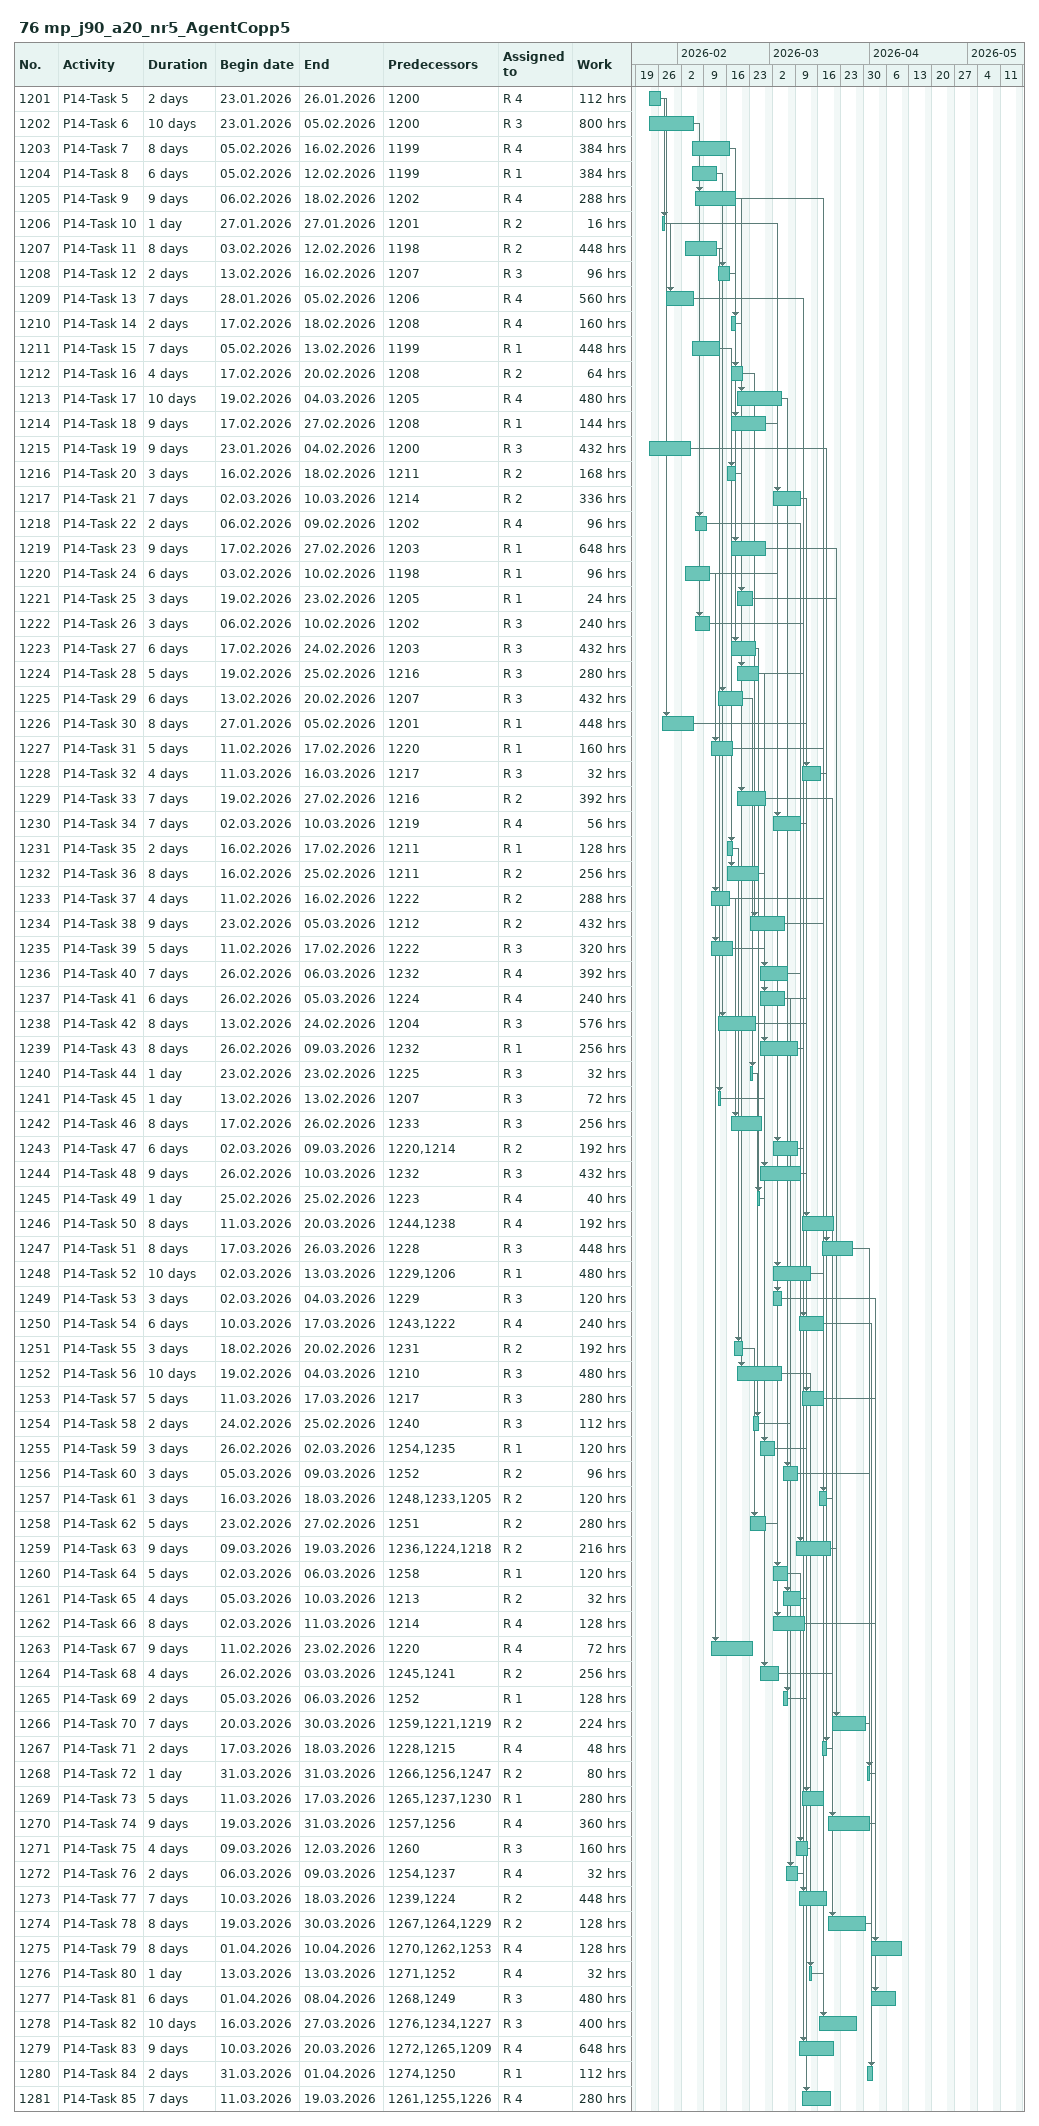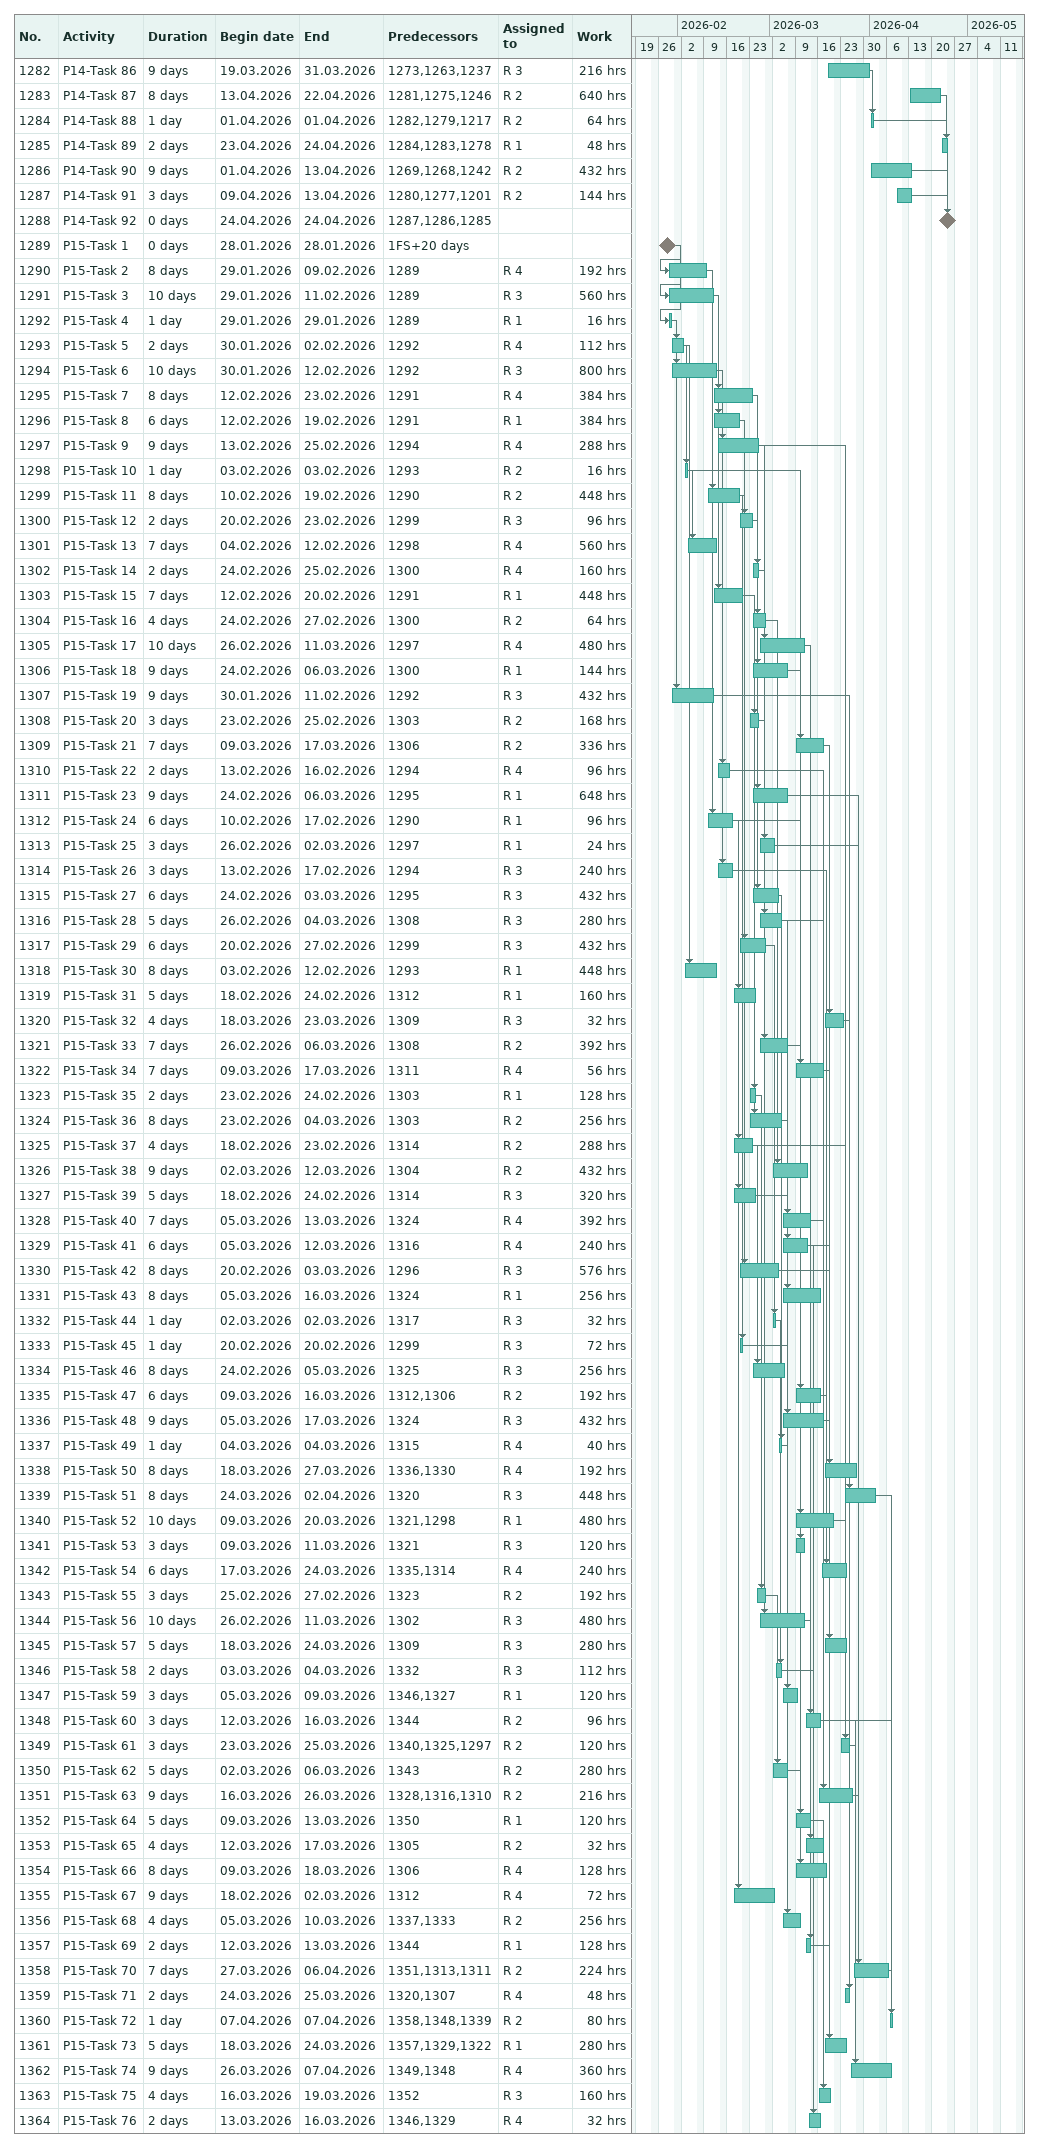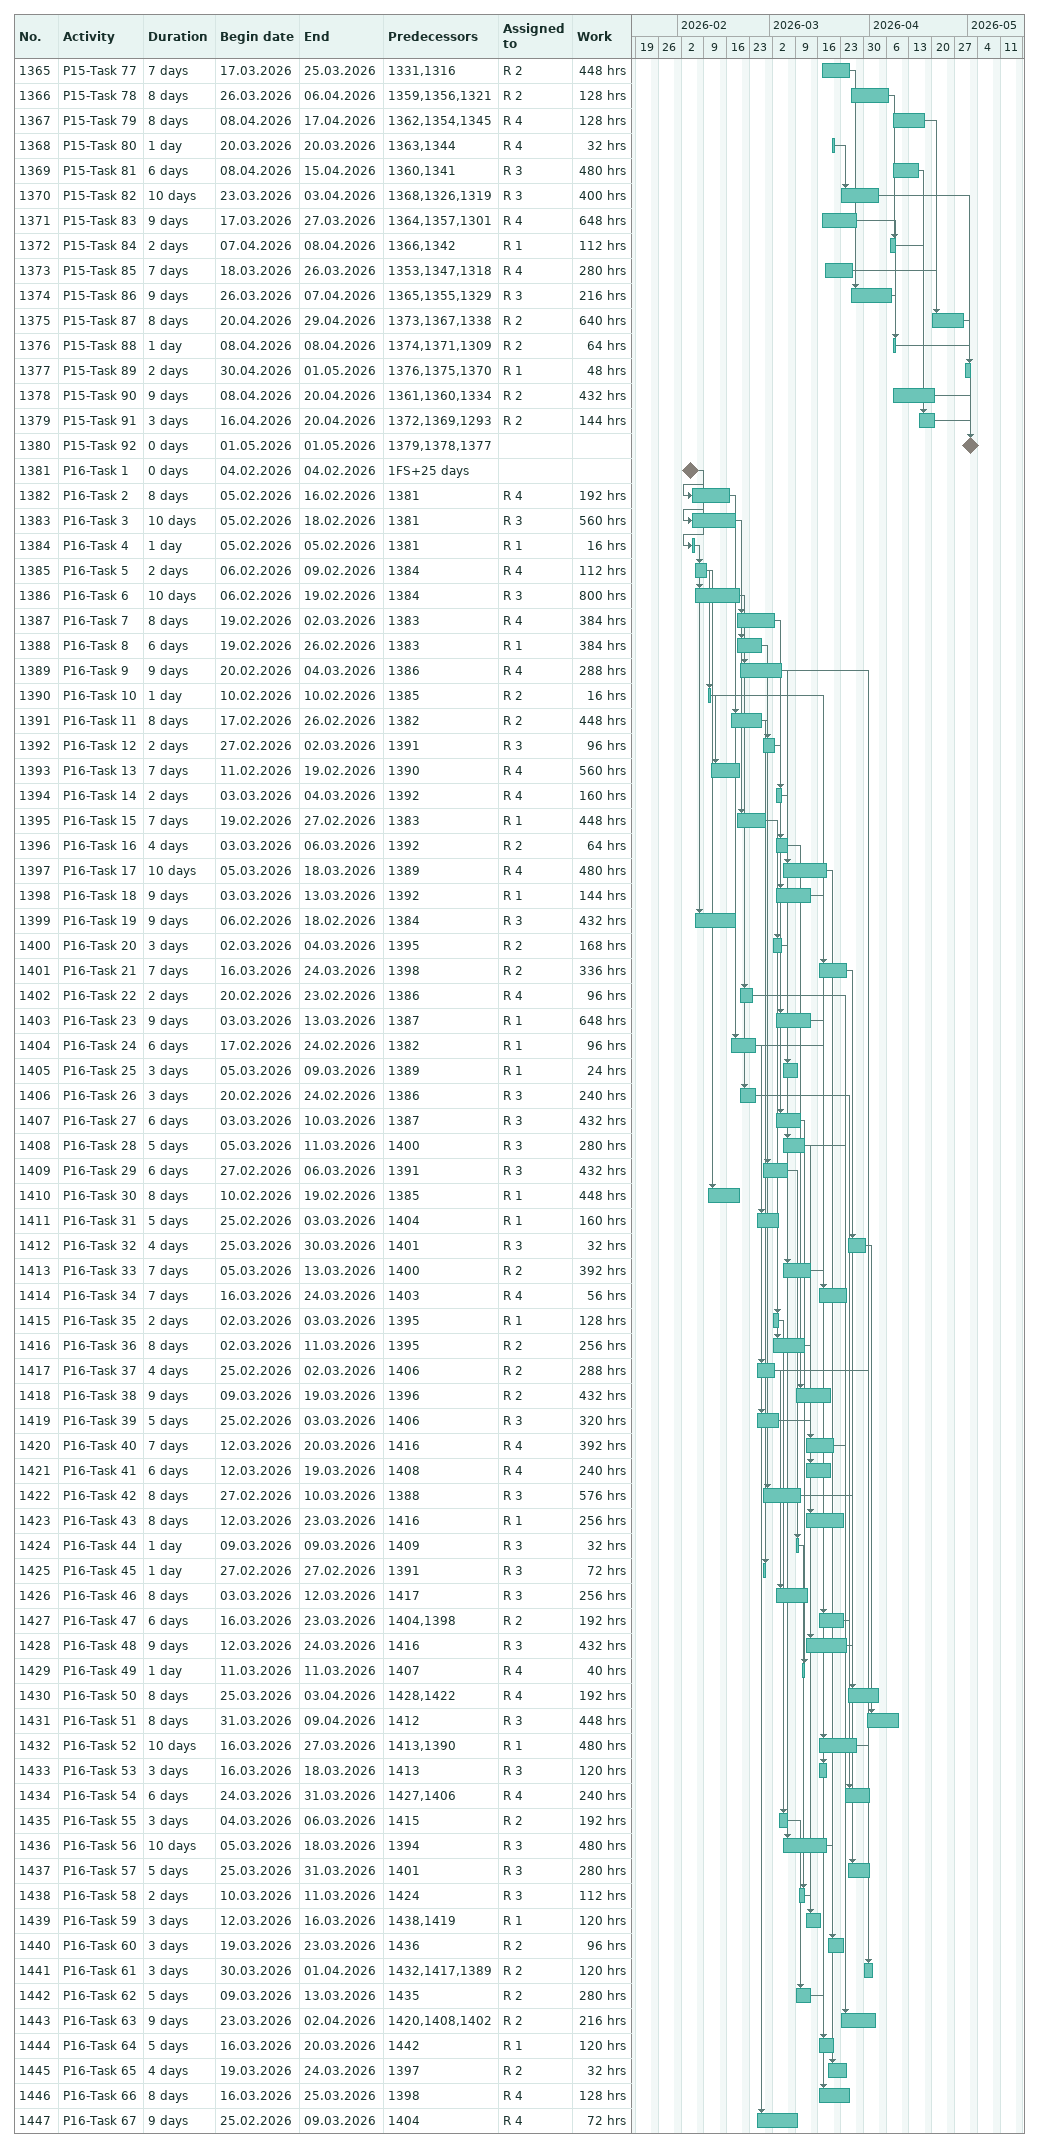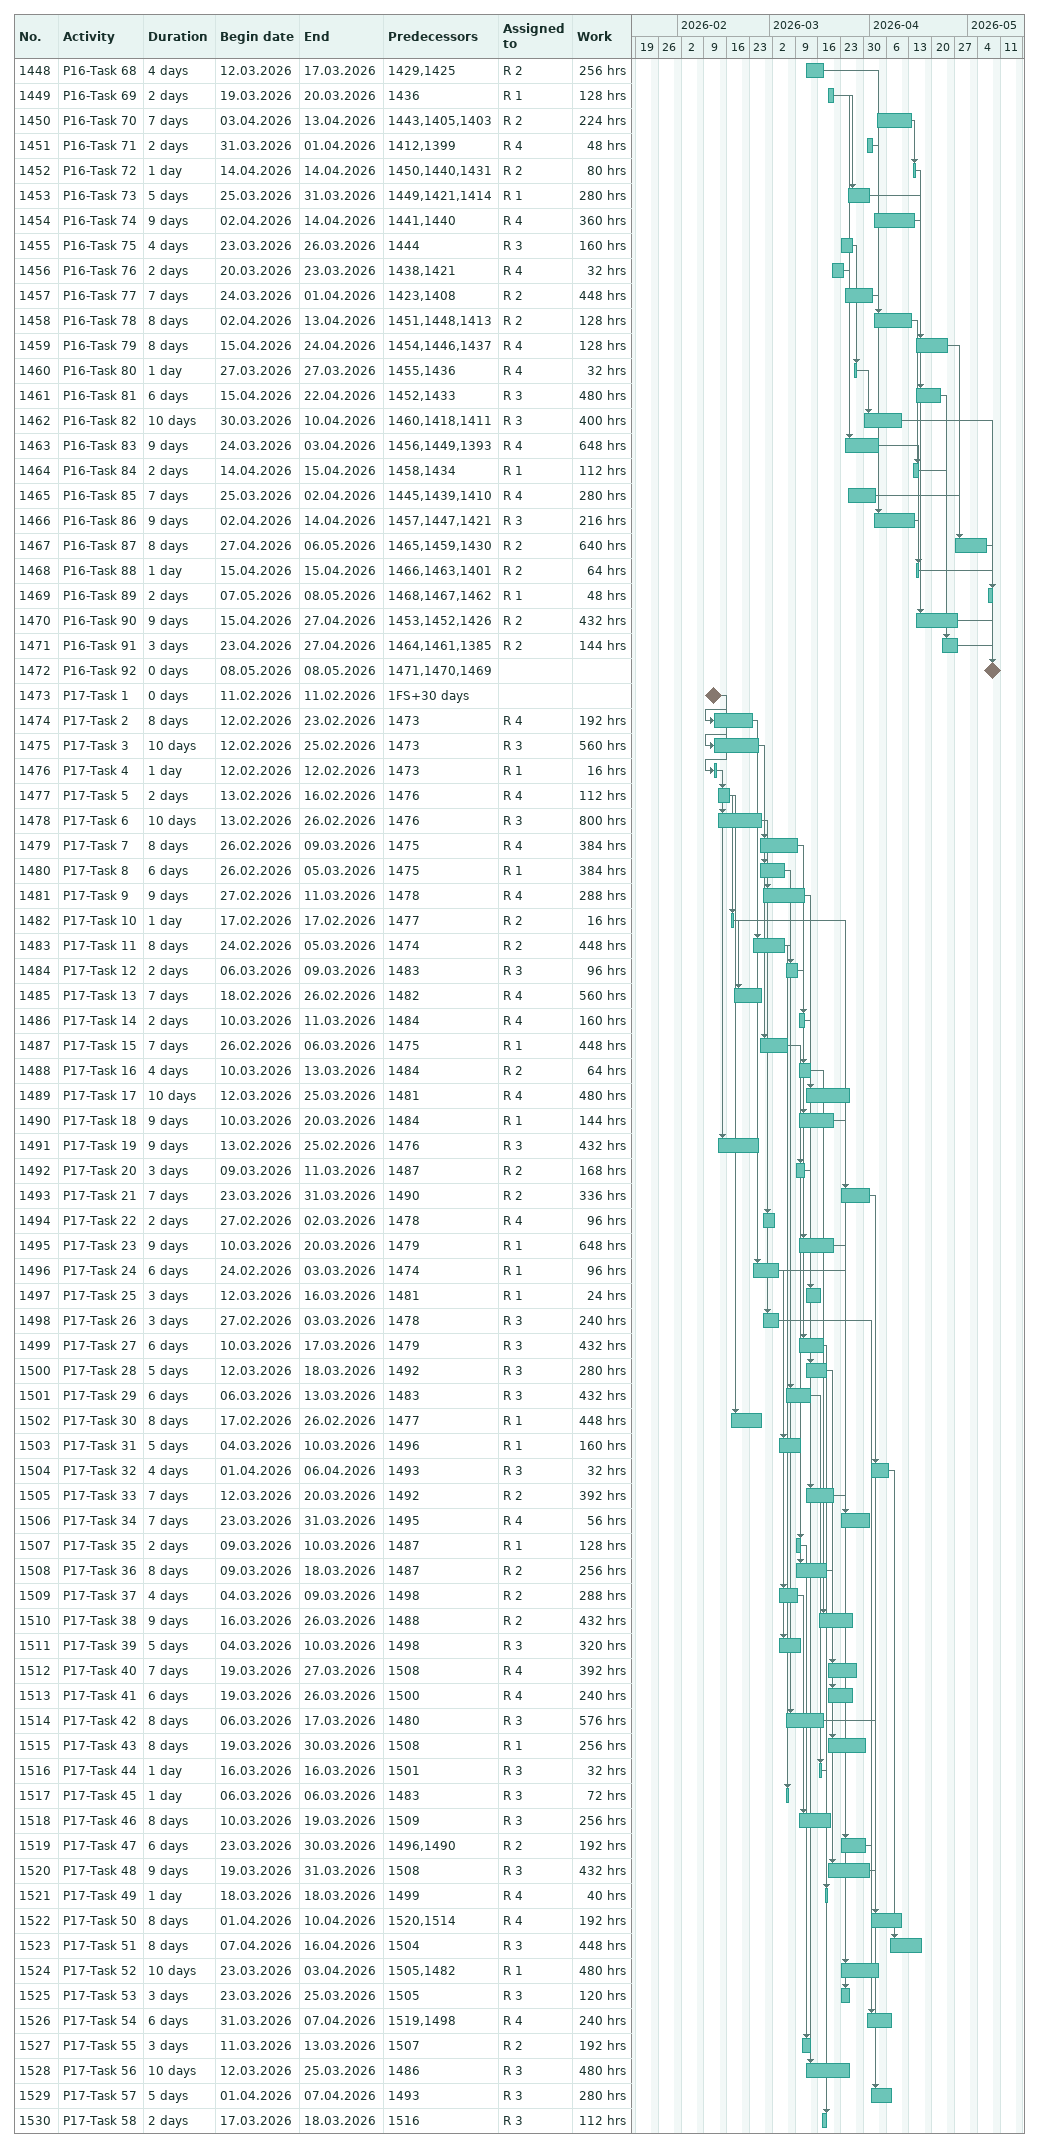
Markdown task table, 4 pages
76 mp_j90_a20_nr5_AgentCopp5

| ID | Task | Duration | Start | Finish | Predecessors | Resources | Work (h) |
|---|---|---|---|---|---|---|---|
| 1201 | P14-Task 5 | 2d | 2026-01-23 | 2026-01-26 | 1200 | R 4 | 112 |
| 1202 | P14-Task 6 | 10d | 2026-01-23 | 2026-02-05 | 1200 | R 3 | 800 |
| 1203 | P14-Task 7 | 8d | 2026-02-05 | 2026-02-16 | 1199 | R 4 | 384 |
| 1204 | P14-Task 8 | 6d | 2026-02-05 | 2026-02-12 | 1199 | R 1 | 384 |
| 1205 | P14-Task 9 | 9d | 2026-02-06 | 2026-02-18 | 1202 | R 4 | 288 |
| 1206 | P14-Task 10 | 1d | 2026-01-27 | 2026-01-27 | 1201 | R 2 | 16 |
| 1207 | P14-Task 11 | 8d | 2026-02-03 | 2026-02-12 | 1198 | R 2 | 448 |
| 1208 | P14-Task 12 | 2d | 2026-02-13 | 2026-02-16 | 1207 | R 3 | 96 |
| 1209 | P14-Task 13 | 7d | 2026-01-28 | 2026-02-05 | 1206 | R 4 | 560 |
| 1210 | P14-Task 14 | 2d | 2026-02-17 | 2026-02-18 | 1208 | R 4 | 160 |
| 1211 | P14-Task 15 | 7d | 2026-02-05 | 2026-02-13 | 1199 | R 1 | 448 |
| 1212 | P14-Task 16 | 4d | 2026-02-17 | 2026-02-20 | 1208 | R 2 | 64 |
| 1213 | P14-Task 17 | 10d | 2026-02-19 | 2026-03-04 | 1205 | R 4 | 480 |
| 1214 | P14-Task 18 | 9d | 2026-02-17 | 2026-02-27 | 1208 | R 1 | 144 |
| 1215 | P14-Task 19 | 9d | 2026-01-23 | 2026-02-04 | 1200 | R 3 | 432 |
| 1216 | P14-Task 20 | 3d | 2026-02-16 | 2026-02-18 | 1211 | R 2 | 168 |
| 1217 | P14-Task 21 | 7d | 2026-03-02 | 2026-03-10 | 1214 | R 2 | 336 |
| 1218 | P14-Task 22 | 2d | 2026-02-06 | 2026-02-09 | 1202 | R 4 | 96 |
| 1219 | P14-Task 23 | 9d | 2026-02-17 | 2026-02-27 | 1203 | R 1 | 648 |
| 1220 | P14-Task 24 | 6d | 2026-02-03 | 2026-02-10 | 1198 | R 1 | 96 |
| 1221 | P14-Task 25 | 3d | 2026-02-19 | 2026-02-23 | 1205 | R 1 | 24 |
| 1222 | P14-Task 26 | 3d | 2026-02-06 | 2026-02-10 | 1202 | R 3 | 240 |
| 1223 | P14-Task 27 | 6d | 2026-02-17 | 2026-02-24 | 1203 | R 3 | 432 |
| 1224 | P14-Task 28 | 5d | 2026-02-19 | 2026-02-25 | 1216 | R 3 | 280 |
| 1225 | P14-Task 29 | 6d | 2026-02-13 | 2026-02-20 | 1207 | R 3 | 432 |
| 1226 | P14-Task 30 | 8d | 2026-01-27 | 2026-02-05 | 1201 | R 1 | 448 |
| 1227 | P14-Task 31 | 5d | 2026-02-11 | 2026-02-17 | 1220 | R 1 | 160 |
| 1228 | P14-Task 32 | 4d | 2026-03-11 | 2026-03-16 | 1217 | R 3 | 32 |
| 1229 | P14-Task 33 | 7d | 2026-02-19 | 2026-02-27 | 1216 | R 2 | 392 |
| 1230 | P14-Task 34 | 7d | 2026-03-02 | 2026-03-10 | 1219 | R 4 | 56 |
| 1231 | P14-Task 35 | 2d | 2026-02-16 | 2026-02-17 | 1211 | R 1 | 128 |
| 1232 | P14-Task 36 | 8d | 2026-02-16 | 2026-02-25 | 1211 | R 2 | 256 |
| 1233 | P14-Task 37 | 4d | 2026-02-11 | 2026-02-16 | 1222 | R 2 | 288 |
| 1234 | P14-Task 38 | 9d | 2026-02-23 | 2026-03-05 | 1212 | R 2 | 432 |
| 1235 | P14-Task 39 | 5d | 2026-02-11 | 2026-02-17 | 1222 | R 3 | 320 |
| 1236 | P14-Task 40 | 7d | 2026-02-26 | 2026-03-06 | 1232 | R 4 | 392 |
| 1237 | P14-Task 41 | 6d | 2026-02-26 | 2026-03-05 | 1224 | R 4 | 240 |
| 1238 | P14-Task 42 | 8d | 2026-02-13 | 2026-02-24 | 1204 | R 3 | 576 |
| 1239 | P14-Task 43 | 8d | 2026-02-26 | 2026-03-09 | 1232 | R 1 | 256 |
| 1240 | P14-Task 44 | 1d | 2026-02-23 | 2026-02-23 | 1225 | R 3 | 32 |
| 1241 | P14-Task 45 | 1d | 2026-02-13 | 2026-02-13 | 1207 | R 3 | 72 |
| 1242 | P14-Task 46 | 8d | 2026-02-17 | 2026-02-26 | 1233 | R 3 | 256 |
| 1243 | P14-Task 47 | 6d | 2026-03-02 | 2026-03-09 | 1220, 1214 | R 2 | 192 |
| 1244 | P14-Task 48 | 9d | 2026-02-26 | 2026-03-10 | 1232 | R 3 | 432 |
| 1245 | P14-Task 49 | 1d | 2026-02-25 | 2026-02-25 | 1223 | R 4 | 40 |
| 1246 | P14-Task 50 | 8d | 2026-03-11 | 2026-03-20 | 1244, 1238 | R 4 | 192 |
| 1247 | P14-Task 51 | 8d | 2026-03-17 | 2026-03-26 | 1228 | R 3 | 448 |
| 1248 | P14-Task 52 | 10d | 2026-03-02 | 2026-03-13 | 1229, 1206 | R 1 | 480 |
| 1249 | P14-Task 53 | 3d | 2026-03-02 | 2026-03-04 | 1229 | R 3 | 120 |
| 1250 | P14-Task 54 | 6d | 2026-03-10 | 2026-03-17 | 1243, 1222 | R 4 | 240 |
| 1251 | P14-Task 55 | 3d | 2026-02-18 | 2026-02-20 | 1231 | R 2 | 192 |
| 1252 | P14-Task 56 | 10d | 2026-02-19 | 2026-03-04 | 1210 | R 3 | 480 |
| 1253 | P14-Task 57 | 5d | 2026-03-11 | 2026-03-17 | 1217 | R 3 | 280 |
| 1254 | P14-Task 58 | 2d | 2026-02-24 | 2026-02-25 | 1240 | R 3 | 112 |
| 1255 | P14-Task 59 | 3d | 2026-02-26 | 2026-03-02 | 1254, 1235 | R 1 | 120 |
| 1256 | P14-Task 60 | 3d | 2026-03-05 | 2026-03-09 | 1252 | R 2 | 96 |
| 1257 | P14-Task 61 | 3d | 2026-03-16 | 2026-03-18 | 1248, 1233, 1205 | R 2 | 120 |
| 1258 | P14-Task 62 | 5d | 2026-02-23 | 2026-02-27 | 1251 | R 2 | 280 |
| 1259 | P14-Task 63 | 9d | 2026-03-09 | 2026-03-19 | 1236, 1224, 1218 | R 2 | 216 |
| 1260 | P14-Task 64 | 5d | 2026-03-02 | 2026-03-06 | 1258 | R 1 | 120 |
| 1261 | P14-Task 65 | 4d | 2026-03-05 | 2026-03-10 | 1213 | R 2 | 32 |
| 1262 | P14-Task 66 | 8d | 2026-03-02 | 2026-03-11 | 1214 | R 4 | 128 |
| 1263 | P14-Task 67 | 9d | 2026-02-11 | 2026-02-23 | 1220 | R 4 | 72 |
| 1264 | P14-Task 68 | 4d | 2026-02-26 | 2026-03-03 | 1245, 1241 | R 2 | 256 |
| 1265 | P14-Task 69 | 2d | 2026-03-05 | 2026-03-06 | 1252 | R 1 | 128 |
| 1266 | P14-Task 70 | 7d | 2026-03-20 | 2026-03-30 | 1259, 1221, 1219 | R 2 | 224 |
| 1267 | P14-Task 71 | 2d | 2026-03-17 | 2026-03-18 | 1228, 1215 | R 4 | 48 |
| 1268 | P14-Task 72 | 1d | 2026-03-31 | 2026-03-31 | 1266, 1256, 1247 | R 2 | 80 |
| 1269 | P14-Task 73 | 5d | 2026-03-11 | 2026-03-17 | 1265, 1237, 1230 | R 1 | 280 |
| 1270 | P14-Task 74 | 9d | 2026-03-19 | 2026-03-31 | 1257, 1256 | R 4 | 360 |
| 1271 | P14-Task 75 | 4d | 2026-03-09 | 2026-03-12 | 1260 | R 3 | 160 |
| 1272 | P14-Task 76 | 2d | 2026-03-06 | 2026-03-09 | 1254, 1237 | R 4 | 32 |
| 1273 | P14-Task 77 | 7d | 2026-03-10 | 2026-03-18 | 1239, 1224 | R 2 | 448 |
| 1274 | P14-Task 78 | 8d | 2026-03-19 | 2026-03-30 | 1267, 1264, 1229 | R 2 | 128 |
| 1275 | P14-Task 79 | 8d | 2026-04-01 | 2026-04-10 | 1270, 1262, 1253 | R 4 | 128 |
| 1276 | P14-Task 80 | 1d | 2026-03-13 | 2026-03-13 | 1271, 1252 | R 4 | 32 |
| 1277 | P14-Task 81 | 6d | 2026-04-01 | 2026-04-08 | 1268, 1249 | R 3 | 480 |
| 1278 | P14-Task 82 | 10d | 2026-03-16 | 2026-03-27 | 1276, 1234, 1227 | R 3 | 400 |
| 1279 | P14-Task 83 | 9d | 2026-03-10 | 2026-03-20 | 1272, 1265, 1209 | R 4 | 648 |
| 1280 | P14-Task 84 | 2d | 2026-03-31 | 2026-04-01 | 1274, 1250 | R 1 | 112 |
| 1281 | P14-Task 85 | 7d | 2026-03-11 | 2026-03-19 | 1261, 1255, 1226 | R 4 | 280 |
| 1282 | P14-Task 86 | 9d | 2026-03-19 | 2026-03-31 | 1273, 1263, 1237 | R 3 | 216 |
| 1283 | P14-Task 87 | 8d | 2026-04-13 | 2026-04-22 | 1281, 1275, 1246 | R 2 | 640 |
| 1284 | P14-Task 88 | 1d | 2026-04-01 | 2026-04-01 | 1282, 1279, 1217 | R 2 | 64 |
| 1285 | P14-Task 89 | 2d | 2026-04-23 | 2026-04-24 | 1284, 1283, 1278 | R 1 | 48 |
| 1286 | P14-Task 90 | 9d | 2026-04-01 | 2026-04-13 | 1269, 1268, 1242 | R 2 | 432 |
| 1287 | P14-Task 91 | 3d | 2026-04-09 | 2026-04-13 | 1280, 1277, 1201 | R 2 | 144 |
| 1288 | P14-Task 92 | 0d | 2026-04-24 | 2026-04-24 | 1287, 1286, 1285 |  |  |
| 1289 | P15-Task 1 | 0d | 2026-01-28 | 2026-01-28 | 1FS+20d |  |  |
| 1290 | P15-Task 2 | 8d | 2026-01-29 | 2026-02-09 | 1289 | R 4 | 192 |
| 1291 | P15-Task 3 | 10d | 2026-01-29 | 2026-02-11 | 1289 | R 3 | 560 |
| 1292 | P15-Task 4 | 1d | 2026-01-29 | 2026-01-29 | 1289 | R 1 | 16 |
| 1293 | P15-Task 5 | 2d | 2026-01-30 | 2026-02-02 | 1292 | R 4 | 112 |
| 1294 | P15-Task 6 | 10d | 2026-01-30 | 2026-02-12 | 1292 | R 3 | 800 |
| 1295 | P15-Task 7 | 8d | 2026-02-12 | 2026-02-23 | 1291 | R 4 | 384 |
| 1296 | P15-Task 8 | 6d | 2026-02-12 | 2026-02-19 | 1291 | R 1 | 384 |
| 1297 | P15-Task 9 | 9d | 2026-02-13 | 2026-02-25 | 1294 | R 4 | 288 |
| 1298 | P15-Task 10 | 1d | 2026-02-03 | 2026-02-03 | 1293 | R 2 | 16 |
| 1299 | P15-Task 11 | 8d | 2026-02-10 | 2026-02-19 | 1290 | R 2 | 448 |
| 1300 | P15-Task 12 | 2d | 2026-02-20 | 2026-02-23 | 1299 | R 3 | 96 |
| 1301 | P15-Task 13 | 7d | 2026-02-04 | 2026-02-12 | 1298 | R 4 | 560 |
| 1302 | P15-Task 14 | 2d | 2026-02-24 | 2026-02-25 | 1300 | R 4 | 160 |
| 1303 | P15-Task 15 | 7d | 2026-02-12 | 2026-02-20 | 1291 | R 1 | 448 |
| 1304 | P15-Task 16 | 4d | 2026-02-24 | 2026-02-27 | 1300 | R 2 | 64 |
| 1305 | P15-Task 17 | 10d | 2026-02-26 | 2026-03-11 | 1297 | R 4 | 480 |
| 1306 | P15-Task 18 | 9d | 2026-02-24 | 2026-03-06 | 1300 | R 1 | 144 |
| 1307 | P15-Task 19 | 9d | 2026-01-30 | 2026-02-11 | 1292 | R 3 | 432 |
| 1308 | P15-Task 20 | 3d | 2026-02-23 | 2026-02-25 | 1303 | R 2 | 168 |
| 1309 | P15-Task 21 | 7d | 2026-03-09 | 2026-03-17 | 1306 | R 2 | 336 |
| 1310 | P15-Task 22 | 2d | 2026-02-13 | 2026-02-16 | 1294 | R 4 | 96 |
| 1311 | P15-Task 23 | 9d | 2026-02-24 | 2026-03-06 | 1295 | R 1 | 648 |
| 1312 | P15-Task 24 | 6d | 2026-02-10 | 2026-02-17 | 1290 | R 1 | 96 |
| 1313 | P15-Task 25 | 3d | 2026-02-26 | 2026-03-02 | 1297 | R 1 | 24 |
| 1314 | P15-Task 26 | 3d | 2026-02-13 | 2026-02-17 | 1294 | R 3 | 240 |
| 1315 | P15-Task 27 | 6d | 2026-02-24 | 2026-03-03 | 1295 | R 3 | 432 |
| 1316 | P15-Task 28 | 5d | 2026-02-26 | 2026-03-04 | 1308 | R 3 | 280 |
| 1317 | P15-Task 29 | 6d | 2026-02-20 | 2026-02-27 | 1299 | R 3 | 432 |
| 1318 | P15-Task 30 | 8d | 2026-02-03 | 2026-02-12 | 1293 | R 1 | 448 |
| 1319 | P15-Task 31 | 5d | 2026-02-18 | 2026-02-24 | 1312 | R 1 | 160 |
| 1320 | P15-Task 32 | 4d | 2026-03-18 | 2026-03-23 | 1309 | R 3 | 32 |
| 1321 | P15-Task 33 | 7d | 2026-02-26 | 2026-03-06 | 1308 | R 2 | 392 |
| 1322 | P15-Task 34 | 7d | 2026-03-09 | 2026-03-17 | 1311 | R 4 | 56 |
| 1323 | P15-Task 35 | 2d | 2026-02-23 | 2026-02-24 | 1303 | R 1 | 128 |
| 1324 | P15-Task 36 | 8d | 2026-02-23 | 2026-03-04 | 1303 | R 2 | 256 |
| 1325 | P15-Task 37 | 4d | 2026-02-18 | 2026-02-23 | 1314 | R 2 | 288 |
| 1326 | P15-Task 38 | 9d | 2026-03-02 | 2026-03-12 | 1304 | R 2 | 432 |
| 1327 | P15-Task 39 | 5d | 2026-02-18 | 2026-02-24 | 1314 | R 3 | 320 |
| 1328 | P15-Task 40 | 7d | 2026-03-05 | 2026-03-13 | 1324 | R 4 | 392 |
| 1329 | P15-Task 41 | 6d | 2026-03-05 | 2026-03-12 | 1316 | R 4 | 240 |
| 1330 | P15-Task 42 | 8d | 2026-02-20 | 2026-03-03 | 1296 | R 3 | 576 |
| 1331 | P15-Task 43 | 8d | 2026-03-05 | 2026-03-16 | 1324 | R 1 | 256 |
| 1332 | P15-Task 44 | 1d | 2026-03-02 | 2026-03-02 | 1317 | R 3 | 32 |
| 1333 | P15-Task 45 | 1d | 2026-02-20 | 2026-02-20 | 1299 | R 3 | 72 |
| 1334 | P15-Task 46 | 8d | 2026-02-24 | 2026-03-05 | 1325 | R 3 | 256 |
| 1335 | P15-Task 47 | 6d | 2026-03-09 | 2026-03-16 | 1312, 1306 | R 2 | 192 |
| 1336 | P15-Task 48 | 9d | 2026-03-05 | 2026-03-17 | 1324 | R 3 | 432 |
| 1337 | P15-Task 49 | 1d | 2026-03-04 | 2026-03-04 | 1315 | R 4 | 40 |
| 1338 | P15-Task 50 | 8d | 2026-03-18 | 2026-03-27 | 1336, 1330 | R 4 | 192 |
| 1339 | P15-Task 51 | 8d | 2026-03-24 | 2026-04-02 | 1320 | R 3 | 448 |
| 1340 | P15-Task 52 | 10d | 2026-03-09 | 2026-03-20 | 1321, 1298 | R 1 | 480 |
| 1341 | P15-Task 53 | 3d | 2026-03-09 | 2026-03-11 | 1321 | R 3 | 120 |
| 1342 | P15-Task 54 | 6d | 2026-03-17 | 2026-03-24 | 1335, 1314 | R 4 | 240 |
| 1343 | P15-Task 55 | 3d | 2026-02-25 | 2026-02-27 | 1323 | R 2 | 192 |
| 1344 | P15-Task 56 | 10d | 2026-02-26 | 2026-03-11 | 1302 | R 3 | 480 |
| 1345 | P15-Task 57 | 5d | 2026-03-18 | 2026-03-24 | 1309 | R 3 | 280 |
| 1346 | P15-Task 58 | 2d | 2026-03-03 | 2026-03-04 | 1332 | R 3 | 112 |
| 1347 | P15-Task 59 | 3d | 2026-03-05 | 2026-03-09 | 1346, 1327 | R 1 | 120 |
| 1348 | P15-Task 60 | 3d | 2026-03-12 | 2026-03-16 | 1344 | R 2 | 96 |
| 1349 | P15-Task 61 | 3d | 2026-03-23 | 2026-03-25 | 1340, 1325, 1297 | R 2 | 120 |
| 1350 | P15-Task 62 | 5d | 2026-03-02 | 2026-03-06 | 1343 | R 2 | 280 |
| 1351 | P15-Task 63 | 9d | 2026-03-16 | 2026-03-26 | 1328, 1316, 1310 | R 2 | 216 |
| 1352 | P15-Task 64 | 5d | 2026-03-09 | 2026-03-13 | 1350 | R 1 | 120 |
| 1353 | P15-Task 65 | 4d | 2026-03-12 | 2026-03-17 | 1305 | R 2 | 32 |
| 1354 | P15-Task 66 | 8d | 2026-03-09 | 2026-03-18 | 1306 | R 4 | 128 |
| 1355 | P15-Task 67 | 9d | 2026-02-18 | 2026-03-02 | 1312 | R 4 | 72 |
| 1356 | P15-Task 68 | 4d | 2026-03-05 | 2026-03-10 | 1337, 1333 | R 2 | 256 |
| 1357 | P15-Task 69 | 2d | 2026-03-12 | 2026-03-13 | 1344 | R 1 | 128 |
| 1358 | P15-Task 70 | 7d | 2026-03-27 | 2026-04-06 | 1351, 1313, 1311 | R 2 | 224 |
| 1359 | P15-Task 71 | 2d | 2026-03-24 | 2026-03-25 | 1320, 1307 | R 4 | 48 |
| 1360 | P15-Task 72 | 1d | 2026-04-07 | 2026-04-07 | 1358, 1348, 1339 | R 2 | 80 |
| 1361 | P15-Task 73 | 5d | 2026-03-18 | 2026-03-24 | 1357, 1329, 1322 | R 1 | 280 |
| 1362 | P15-Task 74 | 9d | 2026-03-26 | 2026-04-07 | 1349, 1348 | R 4 | 360 |
| 1363 | P15-Task 75 | 4d | 2026-03-16 | 2026-03-19 | 1352 | R 3 | 160 |
| 1364 | P15-Task 76 | 2d | 2026-03-13 | 2026-03-16 | 1346, 1329 | R 4 | 32 |
| 1365 | P15-Task 77 | 7d | 2026-03-17 | 2026-03-25 | 1331, 1316 | R 2 | 448 |
| 1366 | P15-Task 78 | 8d | 2026-03-26 | 2026-04-06 | 1359, 1356, 1321 | R 2 | 128 |
| 1367 | P15-Task 79 | 8d | 2026-04-08 | 2026-04-17 | 1362, 1354, 1345 | R 4 | 128 |
| 1368 | P15-Task 80 | 1d | 2026-03-20 | 2026-03-20 | 1363, 1344 | R 4 | 32 |
| 1369 | P15-Task 81 | 6d | 2026-04-08 | 2026-04-15 | 1360, 1341 | R 3 | 480 |
| 1370 | P15-Task 82 | 10d | 2026-03-23 | 2026-04-03 | 1368, 1326, 1319 | R 3 | 400 |
| 1371 | P15-Task 83 | 9d | 2026-03-17 | 2026-03-27 | 1364, 1357, 1301 | R 4 | 648 |
| 1372 | P15-Task 84 | 2d | 2026-04-07 | 2026-04-08 | 1366, 1342 | R 1 | 112 |
| 1373 | P15-Task 85 | 7d | 2026-03-18 | 2026-03-26 | 1353, 1347, 1318 | R 4 | 280 |
| 1374 | P15-Task 86 | 9d | 2026-03-26 | 2026-04-07 | 1365, 1355, 1329 | R 3 | 216 |
| 1375 | P15-Task 87 | 8d | 2026-04-20 | 2026-04-29 | 1373, 1367, 1338 | R 2 | 640 |
| 1376 | P15-Task 88 | 1d | 2026-04-08 | 2026-04-08 | 1374, 1371, 1309 | R 2 | 64 |
| 1377 | P15-Task 89 | 2d | 2026-04-30 | 2026-05-01 | 1376, 1375, 1370 | R 1 | 48 |
| 1378 | P15-Task 90 | 9d | 2026-04-08 | 2026-04-20 | 1361, 1360, 1334 | R 2 | 432 |
| 1379 | P15-Task 91 | 3d | 2026-04-16 | 2026-04-20 | 1372, 1369, 1293 | R 2 | 144 |
| 1380 | P15-Task 92 | 0d | 2026-05-01 | 2026-05-01 | 1379, 1378, 1377 |  |  |
| 1381 | P16-Task 1 | 0d | 2026-02-04 | 2026-02-04 | 1FS+25d |  |  |
| 1382 | P16-Task 2 | 8d | 2026-02-05 | 2026-02-16 | 1381 | R 4 | 192 |
| 1383 | P16-Task 3 | 10d | 2026-02-05 | 2026-02-18 | 1381 | R 3 | 560 |
| 1384 | P16-Task 4 | 1d | 2026-02-05 | 2026-02-05 | 1381 | R 1 | 16 |
| 1385 | P16-Task 5 | 2d | 2026-02-06 | 2026-02-09 | 1384 | R 4 | 112 |
| 1386 | P16-Task 6 | 10d | 2026-02-06 | 2026-02-19 | 1384 | R 3 | 800 |
| 1387 | P16-Task 7 | 8d | 2026-02-19 | 2026-03-02 | 1383 | R 4 | 384 |
| 1388 | P16-Task 8 | 6d | 2026-02-19 | 2026-02-26 | 1383 | R 1 | 384 |
| 1389 | P16-Task 9 | 9d | 2026-02-20 | 2026-03-04 | 1386 | R 4 | 288 |
| 1390 | P16-Task 10 | 1d | 2026-02-10 | 2026-02-10 | 1385 | R 2 | 16 |
| 1391 | P16-Task 11 | 8d | 2026-02-17 | 2026-02-26 | 1382 | R 2 | 448 |
| 1392 | P16-Task 12 | 2d | 2026-02-27 | 2026-03-02 | 1391 | R 3 | 96 |
| 1393 | P16-Task 13 | 7d | 2026-02-11 | 2026-02-19 | 1390 | R 4 | 560 |
| 1394 | P16-Task 14 | 2d | 2026-03-03 | 2026-03-04 | 1392 | R 4 | 160 |
| 1395 | P16-Task 15 | 7d | 2026-02-19 | 2026-02-27 | 1383 | R 1 | 448 |
| 1396 | P16-Task 16 | 4d | 2026-03-03 | 2026-03-06 | 1392 | R 2 | 64 |
| 1397 | P16-Task 17 | 10d | 2026-03-05 | 2026-03-18 | 1389 | R 4 | 480 |
| 1398 | P16-Task 18 | 9d | 2026-03-03 | 2026-03-13 | 1392 | R 1 | 144 |
| 1399 | P16-Task 19 | 9d | 2026-02-06 | 2026-02-18 | 1384 | R 3 | 432 |
| 1400 | P16-Task 20 | 3d | 2026-03-02 | 2026-03-04 | 1395 | R 2 | 168 |
| 1401 | P16-Task 21 | 7d | 2026-03-16 | 2026-03-24 | 1398 | R 2 | 336 |
| 1402 | P16-Task 22 | 2d | 2026-02-20 | 2026-02-23 | 1386 | R 4 | 96 |
| 1403 | P16-Task 23 | 9d | 2026-03-03 | 2026-03-13 | 1387 | R 1 | 648 |
| 1404 | P16-Task 24 | 6d | 2026-02-17 | 2026-02-24 | 1382 | R 1 | 96 |
| 1405 | P16-Task 25 | 3d | 2026-03-05 | 2026-03-09 | 1389 | R 1 | 24 |
| 1406 | P16-Task 26 | 3d | 2026-02-20 | 2026-02-24 | 1386 | R 3 | 240 |
| 1407 | P16-Task 27 | 6d | 2026-03-03 | 2026-03-10 | 1387 | R 3 | 432 |
| 1408 | P16-Task 28 | 5d | 2026-03-05 | 2026-03-11 | 1400 | R 3 | 280 |
| 1409 | P16-Task 29 | 6d | 2026-02-27 | 2026-03-06 | 1391 | R 3 | 432 |
| 1410 | P16-Task 30 | 8d | 2026-02-10 | 2026-02-19 | 1385 | R 1 | 448 |
| 1411 | P16-Task 31 | 5d | 2026-02-25 | 2026-03-03 | 1404 | R 1 | 160 |
| 1412 | P16-Task 32 | 4d | 2026-03-25 | 2026-03-30 | 1401 | R 3 | 32 |
| 1413 | P16-Task 33 | 7d | 2026-03-05 | 2026-03-13 | 1400 | R 2 | 392 |
| 1414 | P16-Task 34 | 7d | 2026-03-16 | 2026-03-24 | 1403 | R 4 | 56 |
| 1415 | P16-Task 35 | 2d | 2026-03-02 | 2026-03-03 | 1395 | R 1 | 128 |
| 1416 | P16-Task 36 | 8d | 2026-03-02 | 2026-03-11 | 1395 | R 2 | 256 |
| 1417 | P16-Task 37 | 4d | 2026-02-25 | 2026-03-02 | 1406 | R 2 | 288 |
| 1418 | P16-Task 38 | 9d | 2026-03-09 | 2026-03-19 | 1396 | R 2 | 432 |
| 1419 | P16-Task 39 | 5d | 2026-02-25 | 2026-03-03 | 1406 | R 3 | 320 |
| 1420 | P16-Task 40 | 7d | 2026-03-12 | 2026-03-20 | 1416 | R 4 | 392 |
| 1421 | P16-Task 41 | 6d | 2026-03-12 | 2026-03-19 | 1408 | R 4 | 240 |
| 1422 | P16-Task 42 | 8d | 2026-02-27 | 2026-03-10 | 1388 | R 3 | 576 |
| 1423 | P16-Task 43 | 8d | 2026-03-12 | 2026-03-23 | 1416 | R 1 | 256 |
| 1424 | P16-Task 44 | 1d | 2026-03-09 | 2026-03-09 | 1409 | R 3 | 32 |
| 1425 | P16-Task 45 | 1d | 2026-02-27 | 2026-02-27 | 1391 | R 3 | 72 |
| 1426 | P16-Task 46 | 8d | 2026-03-03 | 2026-03-12 | 1417 | R 3 | 256 |
| 1427 | P16-Task 47 | 6d | 2026-03-16 | 2026-03-23 | 1404, 1398 | R 2 | 192 |
| 1428 | P16-Task 48 | 9d | 2026-03-12 | 2026-03-24 | 1416 | R 3 | 432 |
| 1429 | P16-Task 49 | 1d | 2026-03-11 | 2026-03-11 | 1407 | R 4 | 40 |
| 1430 | P16-Task 50 | 8d | 2026-03-25 | 2026-04-03 | 1428, 1422 | R 4 | 192 |
| 1431 | P16-Task 51 | 8d | 2026-03-31 | 2026-04-09 | 1412 | R 3 | 448 |
| 1432 | P16-Task 52 | 10d | 2026-03-16 | 2026-03-27 | 1413, 1390 | R 1 | 480 |
| 1433 | P16-Task 53 | 3d | 2026-03-16 | 2026-03-18 | 1413 | R 3 | 120 |
| 1434 | P16-Task 54 | 6d | 2026-03-24 | 2026-03-31 | 1427, 1406 | R 4 | 240 |
| 1435 | P16-Task 55 | 3d | 2026-03-04 | 2026-03-06 | 1415 | R 2 | 192 |
| 1436 | P16-Task 56 | 10d | 2026-03-05 | 2026-03-18 | 1394 | R 3 | 480 |
| 1437 | P16-Task 57 | 5d | 2026-03-25 | 2026-03-31 | 1401 | R 3 | 280 |
| 1438 | P16-Task 58 | 2d | 2026-03-10 | 2026-03-11 | 1424 | R 3 | 112 |
| 1439 | P16-Task 59 | 3d | 2026-03-12 | 2026-03-16 | 1438, 1419 | R 1 | 120 |
| 1440 | P16-Task 60 | 3d | 2026-03-19 | 2026-03-23 | 1436 | R 2 | 96 |
| 1441 | P16-Task 61 | 3d | 2026-03-30 | 2026-04-01 | 1432, 1417, 1389 | R 2 | 120 |
| 1442 | P16-Task 62 | 5d | 2026-03-09 | 2026-03-13 | 1435 | R 2 | 280 |
| 1443 | P16-Task 63 | 9d | 2026-03-23 | 2026-04-02 | 1420, 1408, 1402 | R 2 | 216 |
| 1444 | P16-Task 64 | 5d | 2026-03-16 | 2026-03-20 | 1442 | R 1 | 120 |
| 1445 | P16-Task 65 | 4d | 2026-03-19 | 2026-03-24 | 1397 | R 2 | 32 |
| 1446 | P16-Task 66 | 8d | 2026-03-16 | 2026-03-25 | 1398 | R 4 | 128 |
| 1447 | P16-Task 67 | 9d | 2026-02-25 | 2026-03-09 | 1404 | R 4 | 72 |
| 1448 | P16-Task 68 | 4d | 2026-03-12 | 2026-03-17 | 1429, 1425 | R 2 | 256 |
| 1449 | P16-Task 69 | 2d | 2026-03-19 | 2026-03-20 | 1436 | R 1 | 128 |
| 1450 | P16-Task 70 | 7d | 2026-04-03 | 2026-04-13 | 1443, 1405, 1403 | R 2 | 224 |
| 1451 | P16-Task 71 | 2d | 2026-03-31 | 2026-04-01 | 1412, 1399 | R 4 | 48 |
| 1452 | P16-Task 72 | 1d | 2026-04-14 | 2026-04-14 | 1450, 1440, 1431 | R 2 | 80 |
| 1453 | P16-Task 73 | 5d | 2026-03-25 | 2026-03-31 | 1449, 1421, 1414 | R 1 | 280 |
| 1454 | P16-Task 74 | 9d | 2026-04-02 | 2026-04-14 | 1441, 1440 | R 4 | 360 |
| 1455 | P16-Task 75 | 4d | 2026-03-23 | 2026-03-26 | 1444 | R 3 | 160 |
| 1456 | P16-Task 76 | 2d | 2026-03-20 | 2026-03-23 | 1438, 1421 | R 4 | 32 |
| 1457 | P16-Task 77 | 7d | 2026-03-24 | 2026-04-01 | 1423, 1408 | R 2 | 448 |
| 1458 | P16-Task 78 | 8d | 2026-04-02 | 2026-04-13 | 1451, 1448, 1413 | R 2 | 128 |
| 1459 | P16-Task 79 | 8d | 2026-04-15 | 2026-04-24 | 1454, 1446, 1437 | R 4 | 128 |
| 1460 | P16-Task 80 | 1d | 2026-03-27 | 2026-03-27 | 1455, 1436 | R 4 | 32 |
| 1461 | P16-Task 81 | 6d | 2026-04-15 | 2026-04-22 | 1452, 1433 | R 3 | 480 |
| 1462 | P16-Task 82 | 10d | 2026-03-30 | 2026-04-10 | 1460, 1418, 1411 | R 3 | 400 |
| 1463 | P16-Task 83 | 9d | 2026-03-24 | 2026-04-03 | 1456, 1449, 1393 | R 4 | 648 |
| 1464 | P16-Task 84 | 2d | 2026-04-14 | 2026-04-15 | 1458, 1434 | R 1 | 112 |
| 1465 | P16-Task 85 | 7d | 2026-03-25 | 2026-04-02 | 1445, 1439, 1410 | R 4 | 280 |
| 1466 | P16-Task 86 | 9d | 2026-04-02 | 2026-04-14 | 1457, 1447, 1421 | R 3 | 216 |
| 1467 | P16-Task 87 | 8d | 2026-04-27 | 2026-05-06 | 1465, 1459, 1430 | R 2 | 640 |
| 1468 | P16-Task 88 | 1d | 2026-04-15 | 2026-04-15 | 1466, 1463, 1401 | R 2 | 64 |
| 1469 | P16-Task 89 | 2d | 2026-05-07 | 2026-05-08 | 1468, 1467, 1462 | R 1 | 48 |
| 1470 | P16-Task 90 | 9d | 2026-04-15 | 2026-04-27 | 1453, 1452, 1426 | R 2 | 432 |
| 1471 | P16-Task 91 | 3d | 2026-04-23 | 2026-04-27 | 1464, 1461, 1385 | R 2 | 144 |
| 1472 | P16-Task 92 | 0d | 2026-05-08 | 2026-05-08 | 1471, 1470, 1469 |  |  |
| 1473 | P17-Task 1 | 0d | 2026-02-11 | 2026-02-11 | 1FS+30d |  |  |
| 1474 | P17-Task 2 | 8d | 2026-02-12 | 2026-02-23 | 1473 | R 4 | 192 |
| 1475 | P17-Task 3 | 10d | 2026-02-12 | 2026-02-25 | 1473 | R 3 | 560 |
| 1476 | P17-Task 4 | 1d | 2026-02-12 | 2026-02-12 | 1473 | R 1 | 16 |
| 1477 | P17-Task 5 | 2d | 2026-02-13 | 2026-02-16 | 1476 | R 4 | 112 |
| 1478 | P17-Task 6 | 10d | 2026-02-13 | 2026-02-26 | 1476 | R 3 | 800 |
| 1479 | P17-Task 7 | 8d | 2026-02-26 | 2026-03-09 | 1475 | R 4 | 384 |
| 1480 | P17-Task 8 | 6d | 2026-02-26 | 2026-03-05 | 1475 | R 1 | 384 |
| 1481 | P17-Task 9 | 9d | 2026-02-27 | 2026-03-11 | 1478 | R 4 | 288 |
| 1482 | P17-Task 10 | 1d | 2026-02-17 | 2026-02-17 | 1477 | R 2 | 16 |
| 1483 | P17-Task 11 | 8d | 2026-02-24 | 2026-03-05 | 1474 | R 2 | 448 |
| 1484 | P17-Task 12 | 2d | 2026-03-06 | 2026-03-09 | 1483 | R 3 | 96 |
| 1485 | P17-Task 13 | 7d | 2026-02-18 | 2026-02-26 | 1482 | R 4 | 560 |
| 1486 | P17-Task 14 | 2d | 2026-03-10 | 2026-03-11 | 1484 | R 4 | 160 |
| 1487 | P17-Task 15 | 7d | 2026-02-26 | 2026-03-06 | 1475 | R 1 | 448 |
| 1488 | P17-Task 16 | 4d | 2026-03-10 | 2026-03-13 | 1484 | R 2 | 64 |
| 1489 | P17-Task 17 | 10d | 2026-03-12 | 2026-03-25 | 1481 | R 4 | 480 |
| 1490 | P17-Task 18 | 9d | 2026-03-10 | 2026-03-20 | 1484 | R 1 | 144 |
| 1491 | P17-Task 19 | 9d | 2026-02-13 | 2026-02-25 | 1476 | R 3 | 432 |
| 1492 | P17-Task 20 | 3d | 2026-03-09 | 2026-03-11 | 1487 | R 2 | 168 |
| 1493 | P17-Task 21 | 7d | 2026-03-23 | 2026-03-31 | 1490 | R 2 | 336 |
| 1494 | P17-Task 22 | 2d | 2026-02-27 | 2026-03-02 | 1478 | R 4 | 96 |
| 1495 | P17-Task 23 | 9d | 2026-03-10 | 2026-03-20 | 1479 | R 1 | 648 |
| 1496 | P17-Task 24 | 6d | 2026-02-24 | 2026-03-03 | 1474 | R 1 | 96 |
| 1497 | P17-Task 25 | 3d | 2026-03-12 | 2026-03-16 | 1481 | R 1 | 24 |
| 1498 | P17-Task 26 | 3d | 2026-02-27 | 2026-03-03 | 1478 | R 3 | 240 |
| 1499 | P17-Task 27 | 6d | 2026-03-10 | 2026-03-17 | 1479 | R 3 | 432 |
| 1500 | P17-Task 28 | 5d | 2026-03-12 | 2026-03-18 | 1492 | R 3 | 280 |
| 1501 | P17-Task 29 | 6d | 2026-03-06 | 2026-03-13 | 1483 | R 3 | 432 |
| 1502 | P17-Task 30 | 8d | 2026-02-17 | 2026-02-26 | 1477 | R 1 | 448 |
| 1503 | P17-Task 31 | 5d | 2026-03-04 | 2026-03-10 | 1496 | R 1 | 160 |
| 1504 | P17-Task 32 | 4d | 2026-04-01 | 2026-04-06 | 1493 | R 3 | 32 |
| 1505 | P17-Task 33 | 7d | 2026-03-12 | 2026-03-20 | 1492 | R 2 | 392 |
| 1506 | P17-Task 34 | 7d | 2026-03-23 | 2026-03-31 | 1495 | R 4 | 56 |
| 1507 | P17-Task 35 | 2d | 2026-03-09 | 2026-03-10 | 1487 | R 1 | 128 |
| 1508 | P17-Task 36 | 8d | 2026-03-09 | 2026-03-18 | 1487 | R 2 | 256 |
| 1509 | P17-Task 37 | 4d | 2026-03-04 | 2026-03-09 | 1498 | R 2 | 288 |
| 1510 | P17-Task 38 | 9d | 2026-03-16 | 2026-03-26 | 1488 | R 2 | 432 |
| 1511 | P17-Task 39 | 5d | 2026-03-04 | 2026-03-10 | 1498 | R 3 | 320 |
| 1512 | P17-Task 40 | 7d | 2026-03-19 | 2026-03-27 | 1508 | R 4 | 392 |
| 1513 | P17-Task 41 | 6d | 2026-03-19 | 2026-03-26 | 1500 | R 4 | 240 |
| 1514 | P17-Task 42 | 8d | 2026-03-06 | 2026-03-17 | 1480 | R 3 | 576 |
| 1515 | P17-Task 43 | 8d | 2026-03-19 | 2026-03-30 | 1508 | R 1 | 256 |
| 1516 | P17-Task 44 | 1d | 2026-03-16 | 2026-03-16 | 1501 | R 3 | 32 |
| 1517 | P17-Task 45 | 1d | 2026-03-06 | 2026-03-06 | 1483 | R 3 | 72 |
| 1518 | P17-Task 46 | 8d | 2026-03-10 | 2026-03-19 | 1509 | R 3 | 256 |
| 1519 | P17-Task 47 | 6d | 2026-03-23 | 2026-03-30 | 1496, 1490 | R 2 | 192 |
| 1520 | P17-Task 48 | 9d | 2026-03-19 | 2026-03-31 | 1508 | R 3 | 432 |
| 1521 | P17-Task 49 | 1d | 2026-03-18 | 2026-03-18 | 1499 | R 4 | 40 |
| 1522 | P17-Task 50 | 8d | 2026-04-01 | 2026-04-10 | 1520, 1514 | R 4 | 192 |
| 1523 | P17-Task 51 | 8d | 2026-04-07 | 2026-04-16 | 1504 | R 3 | 448 |
| 1524 | P17-Task 52 | 10d | 2026-03-23 | 2026-04-03 | 1505, 1482 | R 1 | 480 |
| 1525 | P17-Task 53 | 3d | 2026-03-23 | 2026-03-25 | 1505 | R 3 | 120 |
| 1526 | P17-Task 54 | 6d | 2026-03-31 | 2026-04-07 | 1519, 1498 | R 4 | 240 |
| 1527 | P17-Task 55 | 3d | 2026-03-11 | 2026-03-13 | 1507 | R 2 | 192 |
| 1528 | P17-Task 56 | 10d | 2026-03-12 | 2026-03-25 | 1486 | R 3 | 480 |
| 1529 | P17-Task 57 | 5d | 2026-04-01 | 2026-04-07 | 1493 | R 3 | 280 |
| 1530 | P17-Task 58 | 2d | 2026-03-17 | 2026-03-18 | 1516 | R 3 | 112 |
